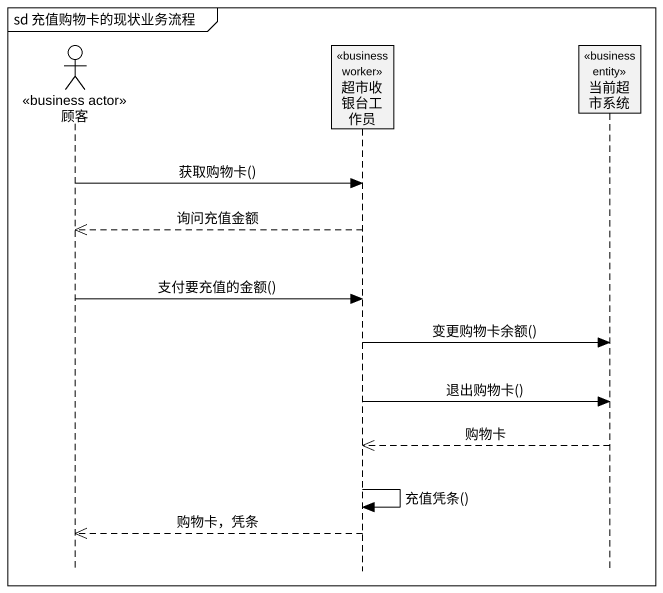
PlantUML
@startuml
mainframe sd 充值购物卡的现状业务流程
hide footbox
actor 顾客 <<business actor>>
participant 超市收银台工作员 <<business worker>>
participant 当前超市系统 <<business entity>>

顾客 -> 超市收银台工作员 : 获取购物卡()
超市收银台工作员 -->> 顾客 : 询问充值金额
顾客 -> 超市收银台工作员 : 支付要充值的金额()
超市收银台工作员 -> 当前超市系统 : 变更购物卡余额()
超市收银台工作员 -> 当前超市系统 : 退出购物卡()
当前超市系统 -->> 超市收银台工作员 : 购物卡
超市收银台工作员 -> 超市收银台工作员 : 充值凭条()
超市收银台工作员 -->> 顾客 : 购物卡，凭条
@enduml
